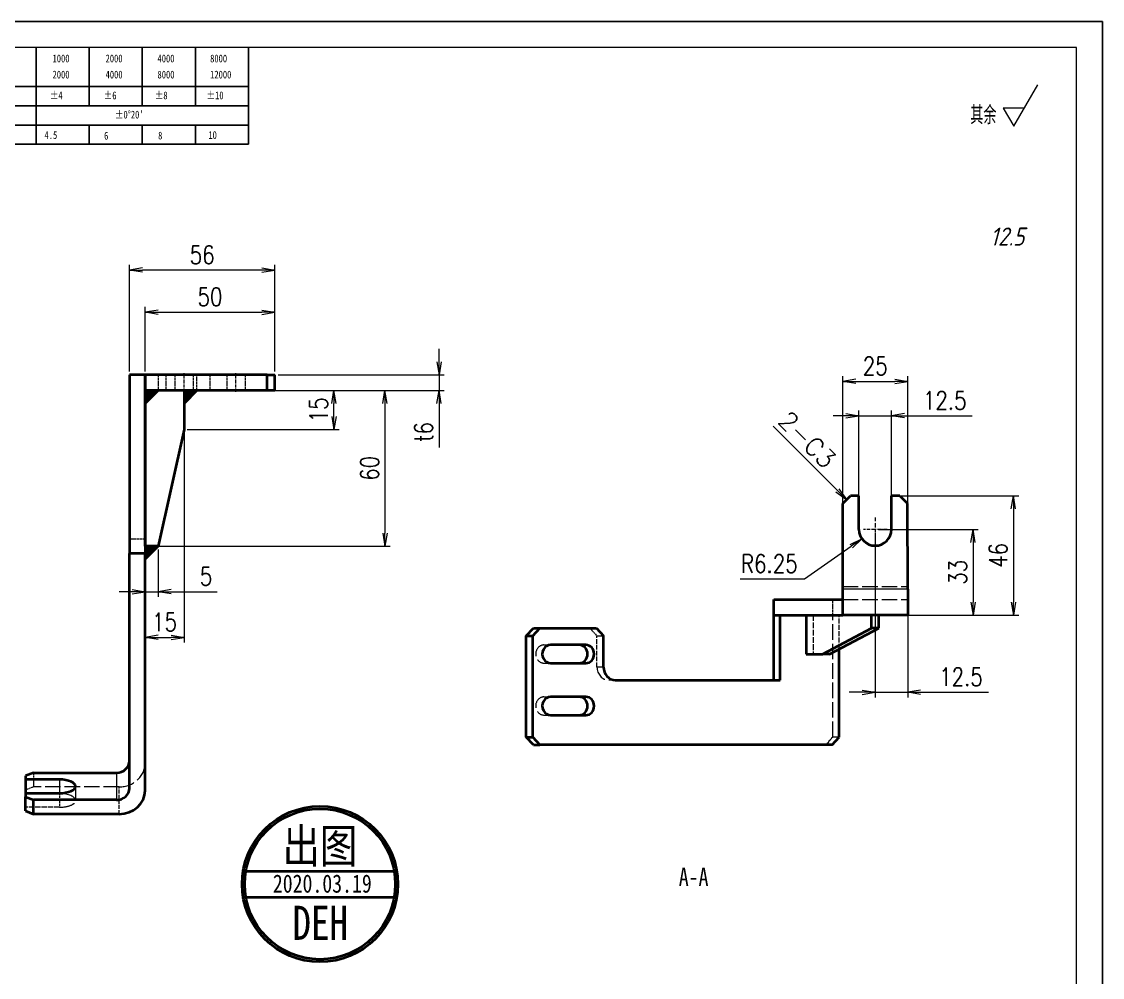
# Model space of a CAD drawing. Header units: millimetres. Extents: x -50143 to 104182, y -50696 to 54072.
# Drawn here: x -49719.6 to -49303.4, y 53703.4 to 54071.5 of the extents above; entities that cross this region are included whole.
import ezdxf
from ezdxf.enums import TextEntityAlignment as Align

# ---------------------------------------------------------------- set-up
doc = ezdxf.new("R2010")
doc.units = ezdxf.units.MM
doc.header["$LTSCALE"] = 0.5
for name, pattern in [('DASHDOT', [18.5, 12, -3, 0.5, -3]), ('DASHED', [15, 12, -3]), ('DOT2', [0.125, 0, -0.125])]:
    doc.linetypes.add(name, pattern=pattern)
for name, color, linetype, lineweight in [('DIM', 3, 'Continuous', 13), ('DRAWING', 7, 'Continuous', 35), ('印章专用-出图', 1, 'Continuous', 80), ('图框', 7, 'Continuous', 18), ('标注线', 3, 'Continuous', 18), ('粗实线', 7, 'Continuous', 35)]:
    doc.layers.add(name, color=color, linetype=linetype, lineweight=lineweight)
doc.layers.add('图\\M+19E79\\M+195B6\\M+18E9A', color=7, linetype='Continuous')
doc.layers.add('材质', color=7, linetype='Continuous')
doc.layers.add('打印', color=7, linetype='Continuous', lineweight=15, plot=False)
doc.layers.add('打印-禁用', color=7, linetype='Continuous', lineweight=15, plot=False)
doc.styles.add('DIM', font='romans.shx', dxfattribs={"width": 0.8, "bigfont": 'bigfont.shx'})
doc.styles.add('国标', font='simfang.ttf', dxfattribs={"width": 0.8})
doc.styles.add('机械长仿宋', font='gbenor.shx', dxfattribs={"height": 1, "bigfont": 'gbcbig.shx'})
doc.dimstyles.new('DEH 1-2$0', dxfattribs={"dimscale": 2, "dimtxt": 3.5, "dimasz": 2.5, "dimexe": 1, "dimexo": 0.625, "dimgap": 1.2, "dimtad": 1, "dimdsep": 46, "dimtxsty": 'DIM', "dimblk": 'OPEN', "dimcen": 0, "dimclrd": 8, "dimclre": 8, "dimclrt": 2, "dimazin": 2, "dimtfac": 0.5, "dimtmove": 0, "dimatfit": 3, "dimldrblk": 'OPEN', "dimfxl": 0, "dimtolj": 2, "dimlwd": 13, "dimlwe": 13, "dimarcsym": 0})
doc.dimstyles.new('DEH 1-2$4', dxfattribs={"dimscale": 2, "dimtxt": 3.5, "dimasz": 2.5, "dimexe": 1, "dimexo": 0.625, "dimgap": 1.2, "dimtad": 1, "dimtoh": 1, "dimdsep": 46, "dimtxsty": 'DIM', "dimblk": 'OPEN', "dimcen": 0, "dimclrd": 8, "dimclre": 8, "dimclrt": 2, "dimazin": 2, "dimtfac": 0.5, "dimtofl": 0, "dimtmove": 0, "dimatfit": 3, "dimldrblk": 'OPEN', "dimfxl": 0, "dimtolj": 2, "dimlwd": 18, "dimlwe": 18, "dimarcsym": 0})
doc.dimstyles.new('LAM1-1', dxfattribs={"dimtxt": 3.5, "dimasz": 2.5, "dimexe": 1, "dimexo": 0.625, "dimgap": 1.2, "dimtad": 3, "dimdsep": 46, "dimtxsty": 'DIM', "dimblk": 'OPEN', "dimcen": 0, "dimclrd": 3, "dimclre": 3, "dimclrt": 2, "dimazin": 2, "dimtfac": 0.5, "dimtmove": 0, "dimatfit": 3, "dimldrblk": 'OPEN', "dimfxl": 0, "dimlwd": 13, "dimlwe": 13, "dimarcsym": 0})

# ---------------------------------------------------------------- blocks, each defined once
blk = doc.blocks.new('GZDEH零件A3图框V01版')
at = {"layer": '图\\M+19E79\\M+195B6\\M+18E9A', "color": 9}
for p, q in [((3072.2, -1561.98), (3072.2, -1554.46)), ((3082.42, -1561.98), (3082.42, -1554.46)), ((3092.64, -1561.98), (3092.64, -1554.46)), ((3102.86, -1561.98), (3102.86, -1554.46)), ((3113.09, -1573.08), (3113.09, -1554.46)), ((2996.09, -1561.98), (3113.09, -1561.98)), ((3072.2, -1573.08), (3072.2, -1561.98)), ((3082.42, -1565.68), (3082.42, -1561.98)), ((3092.64, -1565.68), (3092.64, -1561.98)), ((3102.86, -1565.68), (3102.86, -1561.98)), ((2996.09, -1565.68), (3113.09, -1565.68)), ((2996.09, -1569.38), (3113.09, -1569.38)), ((3082.42, -1573.08), (3082.42, -1569.48)), ((3092.64, -1573.08), (3092.64, -1569.38)), ((3102.86, -1573.08), (3102.86, -1569.38)), ((2990.09, -1573.08), (3113.09, -1573.08))]:
    blk.add_line(p, q, dxfattribs=at)
at = {"layer": '图框', "linetype": 'Continuous'}
for p, q in [((3272.49, -1554.46), (2882.49, -1554.46)), ((3272.49, -1832.96), (3272.49, -1554.46))]:
    blk.add_line(p, q, dxfattribs=at)
at = {"layer": '打印-禁用', "linetype": 'Continuous'}
for p, q in [((3277.49, -1549.46), (2857.49, -1549.46)), ((3277.49, -1846.46), (3277.49, -1549.46))]:
    blk.add_line(p, q, dxfattribs=at)
at = {"layer": '图\\M+19E79\\M+195B6\\M+18E9A', "color": 9, "style": '国标', "width": 0.8}
for s, p in [('1000', (3075.36, -1557.31)), ('2000', (3085.57, -1557.31)), ('4000', (3095.57, -1557.31)), ('8000', (3105.7, -1557.31)), ('2000', (3075.36, -1560.41)), ('4000', (3085.57, -1560.41)), ('8000', (3095.57, -1560.41)), ('12000', (3105.7, -1560.41)), ('±4', (3074.85, -1564.42)), ('±6', (3085.22, -1564.42)), ('±8', (3095.06, -1564.42)), ('±10', (3105.02, -1564.42)), ("±0%%D20'", (3087.38, -1568.12)), ('4.5', (3073.82, -1572.05)), ('6', (3085.28, -1572.19)), ('8', (3095.68, -1572.15)), ('10', (3105.36, -1572.06))]:
    blk.add_text(s, height=1.5, dxfattribs=at).set_placement(p)
blk = doc.blocks.new('DEH A3')
at = {"layer": '图框'}
blk.add_blockref('GZDEH零件A3图框V01版', (-2857.49, 1846.46), dxfattribs=at)
blk = doc.blocks.new('FINISHER_TR')
at = {"layer": '标注线'}
for p, q in [((0, 0), (4.62, 8)), ((-2.02, 3.5), (0, 0)), ((2.02, 3.5), (-2.02, 3.5))]:
    blk.add_line(p, q, dxfattribs=at)
at = {"layer": '标注线', "color": 2, "style": '机械长仿宋', "oblique": 15}
blk.add_attdef('0.0', text='', height=3.5, dxfattribs=at).set_placement((2.03, -24.04), align=Align.BOTTOM_RIGHT)
blk = doc.blocks.new('其余12.5')
at = {"layer": '标注线'}
blk.add_blockref('FINISHER_TR', (0, 0), dxfattribs=at).add_auto_attribs({'0.0': '12.5'})
at = {"layer": '标注线', "color": 7, "linetype": 'DOT2', "style": '机械长仿宋'}
blk.add_text('其余', height=3.5, dxfattribs=at).set_placement((-8.38, 0.4))
blk = doc.blocks.new('_Open')
at = {"color": 0, "linetype": 'ByBlock', "lineweight": -2}
for p, q in [((-1, 0.167), (0, 0)), ((-1, -0.167), (0, 0)), ((0, 0), (-1, 0))]:
    blk.add_line(p, q, dxfattribs=at)
blk = doc.blocks.new('*D522')
at = {"layer": 'Defpoints', "color": 0, "transparency": 16777216}
for p in [(-49378.41, 53932.98), (-49403.41, 53872.33), (-49378.41, 53867.36)]:
    blk.add_point(p, dxfattribs=at)
at = {"layer": '标注线', "color": 8, "lineweight": 13, "transparency": 16777216}
for p, q in [((-49403.41, 53873.58), (-49403.41, 53934.98)), ((-49398.41, 53932.98), (-49383.41, 53932.98)), ((-49378.41, 53868.61), (-49378.41, 53934.98))]:
    blk.add_line(p, q, dxfattribs=at)
at = {"layer": '标注线', "color": 8, "lineweight": 13, "transparency": 16777216, "xscale": 5, "yscale": 5, "zscale": 5, "rotation": 180}
blk.add_blockref('_Open', (-49403.41, 53932.98), dxfattribs=at)
at = {"layer": '标注线', "color": 8, "lineweight": 13, "transparency": 16777216, "xscale": 5, "yscale": 5, "zscale": 5}
blk.add_blockref('_Open', (-49378.41, 53932.98), dxfattribs=at)
at = {"layer": '标注线', "color": 2, "transparency": 16777216, "insert": (-49390.91, 53938.88), "char_height": 7, "attachment_point": 5, "style": 'DIM'}
blk.add_mtext('\\A2;25', dxfattribs=at)
blk = doc.blocks.new('*D523')
at = {"layer": 'Defpoints', "color": 0, "transparency": 16777216}
for p in [(-49390.91, 53875.94), (-49384.07, 53842.94), (-49353.22, 53842.94)]:
    blk.add_point(p, dxfattribs=at)
at = {"layer": '标注线', "color": 8, "lineweight": 13, "transparency": 16777216}
for p, q in [((-49389.66, 53875.94), (-49351.22, 53875.94)), ((-49353.22, 53870.94), (-49353.22, 53847.94)), ((-49382.82, 53842.94), (-49351.22, 53842.94))]:
    blk.add_line(p, q, dxfattribs=at)
at = {"layer": '标注线', "color": 8, "lineweight": 13, "transparency": 16777216, "xscale": 5, "yscale": 5, "zscale": 5}
for p, rotation in [((-49353.22, 53875.94), 90), ((-49353.22, 53842.94), 270)]:
    blk.add_blockref('_Open', p, dxfattribs=dict(at, rotation=rotation))
at = {"layer": '标注线', "color": 2, "transparency": 16777216, "insert": (-49359.12, 53859.44), "char_height": 7, "attachment_point": 5, "rotation": 90, "style": 'DIM'}
blk.add_mtext('\\A2;33', dxfattribs=at)
blk = doc.blocks.new('*D524')
at = {"layer": 'Defpoints', "color": 0, "transparency": 16777216}
for p in [(-49390.91, 53875.94), (-49378.41, 53870.47), (-49378.41, 53813.25)]:
    blk.add_point(p, dxfattribs=at)
at = {"layer": '标注线', "color": 8, "lineweight": 13, "transparency": 16777216}
for p, q in [((-49390.91, 53874.69), (-49390.91, 53811.25)), ((-49378.41, 53869.22), (-49378.41, 53811.25)), ((-49395.91, 53813.25), (-49400.91, 53813.25)), ((-49390.91, 53813.25), (-49378.41, 53813.25)), ((-49373.41, 53813.25), (-49347.35, 53813.25))]:
    blk.add_line(p, q, dxfattribs=at)
at = {"layer": '标注线', "color": 8, "lineweight": 13, "transparency": 16777216, "xscale": 5, "yscale": 5, "zscale": 5}
blk.add_blockref('_Open', (-49390.91, 53813.25), dxfattribs=at)
at = {"layer": '标注线', "color": 8, "lineweight": 13, "transparency": 16777216, "xscale": 5, "yscale": 5, "zscale": 5, "rotation": 180}
blk.add_blockref('_Open', (-49378.41, 53813.25), dxfattribs=at)
at = {"layer": '标注线', "color": 2, "transparency": 16777216, "insert": (-49357.88, 53819.15), "char_height": 7, "attachment_point": 5, "style": 'DIM'}
blk.add_mtext('\\A2;12.5', dxfattribs=at)
blk = doc.blocks.new('*D525')
at = {"layer": 'Defpoints', "color": 0, "transparency": 16777216}
for p in [(-49384.66, 53919.72), (-49397.16, 53883.98), (-49384.66, 53883.98)]:
    blk.add_point(p, dxfattribs=at)
at = {"layer": '标注线', "color": 8, "lineweight": 13, "transparency": 16777216}
for p, q in [((-49402.16, 53919.72), (-49407.16, 53919.72)), ((-49397.16, 53885.23), (-49397.16, 53921.72)), ((-49397.16, 53919.72), (-49384.66, 53919.72)), ((-49384.66, 53885.23), (-49384.66, 53921.72)), ((-49379.66, 53919.72), (-49353.6, 53919.72))]:
    blk.add_line(p, q, dxfattribs=at)
at = {"layer": '标注线', "color": 8, "lineweight": 13, "transparency": 16777216, "xscale": 5, "yscale": 5, "zscale": 5}
blk.add_blockref('_Open', (-49397.16, 53919.72), dxfattribs=at)
at = {"layer": '标注线', "color": 8, "lineweight": 13, "transparency": 16777216, "xscale": 5, "yscale": 5, "zscale": 5, "rotation": 180}
blk.add_blockref('_Open', (-49384.66, 53919.72), dxfattribs=at)
at = {"layer": '标注线', "color": 2, "transparency": 16777216, "insert": (-49364.13, 53925.62), "char_height": 7, "attachment_point": 5, "style": 'DIM'}
blk.add_mtext('\\A2;12.5', dxfattribs=at)
blk = doc.blocks.new('*D526')
at = {"layer": 'Defpoints', "color": 0, "transparency": 16777216}
for p in [(-49382.4, 53888.94), (-49382.4, 53842.94), (-49337.66, 53842.94)]:
    blk.add_point(p, dxfattribs=at)
at = {"layer": '标注线', "color": 8, "lineweight": 13, "transparency": 16777216}
for p, q in [((-49381.15, 53888.94), (-49335.66, 53888.94)), ((-49337.66, 53883.94), (-49337.66, 53847.94)), ((-49381.15, 53842.94), (-49335.66, 53842.94))]:
    blk.add_line(p, q, dxfattribs=at)
at = {"layer": '标注线', "color": 8, "lineweight": 13, "transparency": 16777216, "xscale": 5, "yscale": 5, "zscale": 5}
for p, rotation in [((-49337.66, 53888.94), 90), ((-49337.66, 53842.94), 270)]:
    blk.add_blockref('_Open', p, dxfattribs=dict(at, rotation=rotation))
at = {"layer": '标注线', "color": 2, "transparency": 16777216, "insert": (-49343.56, 53865.94), "char_height": 7, "attachment_point": 5, "rotation": 90, "style": 'DIM'}
blk.add_mtext('\\A2;46', dxfattribs=at)
blk = doc.blocks.new('*D527')
at = {"layer": 'Defpoints', "color": 0, "transparency": 16777216}
for p in [(-49390.91, 53875.94), (-49396.03, 53872.35)]:
    blk.add_point(p, dxfattribs=at)
at = {"layer": '标注线', "color": 8, "lineweight": 18, "transparency": 16777216}
for p, q in [((-49418.09, 53856.87), (-49400.12, 53869.48)), ((-49442.89, 53856.87), (-49418.09, 53856.87))]:
    blk.add_line(p, q, dxfattribs=at)
at = {"layer": '标注线', "color": 8, "lineweight": 18, "transparency": 16777216, "xscale": 5, "yscale": 5, "zscale": 5, "rotation": 35.06749087388746}
blk.add_blockref('_Open', (-49396.03, 53872.35), dxfattribs=at)
at = {"layer": '标注线', "color": 2, "transparency": 16777216, "insert": (-49431.69, 53862.77), "char_height": 7, "attachment_point": 5, "style": 'DIM'}
blk.add_mtext('\\A2;R6.25', dxfattribs=at)
blk = doc.blocks.new('WELDING_5')
at = {"layer": '粗实线'}
blk.add_hatch(color=256, dxfattribs=at).paths.add_polyline_path([(0, 5), (0, 0), (5, 0)])
for q in [(0, 5), (5, 0)]:
    blk.add_line((0, 0), q, dxfattribs=at)
blk.add_lwpolyline([(0, 5), (5, 0)], dxfattribs=at)
blk = doc.blocks.new('*D528')
at = {"layer": 'Defpoints', "color": 0, "transparency": 16777216}
for p in [(-49678.07, 53975.81), (-49678.07, 53935.49), (-49622.07, 53935.49)]:
    blk.add_point(p, dxfattribs=at)
at = {"layer": '标注线', "color": 8, "lineweight": 13, "transparency": 16777216}
for p, q in [((-49678.07, 53936.74), (-49678.07, 53977.81)), ((-49627.07, 53975.81), (-49673.07, 53975.81)), ((-49622.07, 53936.74), (-49622.07, 53977.81))]:
    blk.add_line(p, q, dxfattribs=at)
at = {"layer": '标注线', "color": 8, "lineweight": 13, "transparency": 16777216, "xscale": 5, "yscale": 5, "zscale": 5, "rotation": 180}
blk.add_blockref('_Open', (-49678.07, 53975.81), dxfattribs=at)
at = {"layer": '标注线', "color": 8, "lineweight": 13, "transparency": 16777216, "xscale": 5, "yscale": 5, "zscale": 5}
blk.add_blockref('_Open', (-49622.07, 53975.81), dxfattribs=at)
at = {"layer": '标注线', "color": 2, "transparency": 16777216, "insert": (-49650.07, 53981.71), "char_height": 7, "attachment_point": 5, "style": 'DIM'}
blk.add_mtext('\\A2;56', dxfattribs=at)
blk = doc.blocks.new('*D529')
at = {"layer": 'Defpoints', "color": 0, "transparency": 16777216}
for p in [(-49622.07, 53935.49), (-49622.07, 53929.49), (-49558.87, 53929.49)]:
    blk.add_point(p, dxfattribs=at)
at = {"layer": '标注线', "color": 8, "lineweight": 13, "transparency": 16777216}
for p, q in [((-49558.87, 53940.49), (-49558.87, 53945.49)), ((-49620.82, 53935.49), (-49556.87, 53935.49)), ((-49558.87, 53935.49), (-49558.87, 53929.49)), ((-49620.82, 53929.49), (-49556.87, 53929.49)), ((-49558.87, 53924.49), (-49558.87, 53907.49))]:
    blk.add_line(p, q, dxfattribs=at)
at = {"layer": '标注线', "color": 8, "lineweight": 13, "transparency": 16777216, "xscale": 5, "yscale": 5, "zscale": 5}
for p, rotation in [((-49558.87, 53935.49), 270), ((-49558.87, 53929.49), 90)]:
    blk.add_blockref('_Open', p, dxfattribs=dict(at, rotation=rotation))
at = {"layer": '标注线', "color": 2, "transparency": 16777216, "insert": (-49564.77, 53913.49), "char_height": 7, "attachment_point": 5, "rotation": 90, "style": 'DIM'}
blk.add_mtext('\\A2;{\\Fromans,bigfont|c134;t}6', dxfattribs=at)
blk = doc.blocks.new('*D544')
at = {"layer": 'Defpoints', "color": 0, "transparency": 16777216}
for p in [(-49660.57, 53929.49), (-49668.98, 53869.49), (-49579.69, 53869.49)]:
    blk.add_point(p, dxfattribs=at)
at = {"layer": '标注线', "color": 8, "lineweight": 13, "transparency": 16777216}
for p, q in [((-49659.32, 53929.49), (-49577.69, 53929.49)), ((-49579.69, 53924.49), (-49579.69, 53874.49)), ((-49667.73, 53869.49), (-49577.69, 53869.49))]:
    blk.add_line(p, q, dxfattribs=at)
at = {"layer": '标注线', "color": 8, "lineweight": 13, "transparency": 16777216, "xscale": 5, "yscale": 5, "zscale": 5}
for p, rotation in [((-49579.69, 53929.49), 90), ((-49579.69, 53869.49), 270)]:
    blk.add_blockref('_Open', p, dxfattribs=dict(at, rotation=rotation))
at = {"layer": '标注线', "color": 2, "transparency": 16777216, "insert": (-49585.59, 53899.49), "char_height": 7, "attachment_point": 5, "rotation": 90, "style": 'DIM'}
blk.add_mtext('\\A2;60', dxfattribs=at)
blk = doc.blocks.new('*D545')
at = {"layer": 'Defpoints', "color": 0, "transparency": 16777216}
for p in [(-49660.57, 53929.49), (-49599.35, 53929.49), (-49657.07, 53914.49)]:
    blk.add_point(p, dxfattribs=at)
at = {"layer": '标注线', "color": 8, "lineweight": 13, "transparency": 16777216}
for p, q in [((-49659.32, 53929.49), (-49597.35, 53929.49)), ((-49599.35, 53919.49), (-49599.35, 53924.49)), ((-49655.82, 53914.49), (-49597.35, 53914.49))]:
    blk.add_line(p, q, dxfattribs=at)
at = {"layer": '标注线', "color": 8, "lineweight": 13, "transparency": 16777216, "xscale": 5, "yscale": 5, "zscale": 5}
for p, rotation in [((-49599.35, 53929.49), 90), ((-49599.35, 53914.49), 270)]:
    blk.add_blockref('_Open', p, dxfattribs=dict(at, rotation=rotation))
at = {"layer": '标注线', "color": 2, "transparency": 16777216, "insert": (-49605.25, 53921.99), "char_height": 7, "attachment_point": 5, "rotation": 90, "style": 'DIM'}
blk.add_mtext('\\A2;15', dxfattribs=at)
blk = doc.blocks.new('*D546')
at = {"layer": 'Defpoints', "color": 0, "transparency": 16777216}
for p in [(-49657.07, 53916), (-49672.07, 53911.2), (-49657.07, 53834.37)]:
    blk.add_point(p, dxfattribs=at)
at = {"layer": '标注线', "color": 8, "lineweight": 13, "transparency": 16777216}
for p, q in [((-49657.07, 53914.75), (-49657.07, 53832.37)), ((-49672.07, 53909.95), (-49672.07, 53832.37)), ((-49667.07, 53834.37), (-49662.07, 53834.37))]:
    blk.add_line(p, q, dxfattribs=at)
at = {"layer": '标注线', "color": 8, "lineweight": 13, "transparency": 16777216, "xscale": 5, "yscale": 5, "zscale": 5, "rotation": 180}
blk.add_blockref('_Open', (-49672.07, 53834.37), dxfattribs=at)
at = {"layer": '标注线', "color": 8, "lineweight": 13, "transparency": 16777216, "xscale": 5, "yscale": 5, "zscale": 5}
blk.add_blockref('_Open', (-49657.07, 53834.37), dxfattribs=at)
at = {"layer": '标注线', "color": 2, "transparency": 16777216, "insert": (-49664.57, 53840.27), "char_height": 7, "attachment_point": 5, "style": 'DIM'}
blk.add_mtext('\\A2;15', dxfattribs=at)
blk = doc.blocks.new('*D547')
at = {"layer": 'Defpoints', "color": 0, "transparency": 16777216}
for p in [(-49672.07, 53869.49), (-49667.07, 53869.49), (-49667.07, 53851.95)]:
    blk.add_point(p, dxfattribs=at)
at = {"layer": '标注线', "color": 8, "lineweight": 13, "transparency": 16777216}
for p, q in [((-49672.07, 53868.24), (-49672.07, 53849.95)), ((-49667.07, 53868.24), (-49667.07, 53849.95)), ((-49677.07, 53851.95), (-49682.07, 53851.95)), ((-49672.07, 53851.95), (-49667.07, 53851.95)), ((-49662.07, 53851.95), (-49644.32, 53851.95))]:
    blk.add_line(p, q, dxfattribs=at)
at = {"layer": '标注线', "color": 8, "lineweight": 13, "transparency": 16777216, "xscale": 5, "yscale": 5, "zscale": 5}
blk.add_blockref('_Open', (-49672.07, 53851.95), dxfattribs=at)
at = {"layer": '标注线', "color": 8, "lineweight": 13, "transparency": 16777216, "xscale": 5, "yscale": 5, "zscale": 5, "rotation": 180}
blk.add_blockref('_Open', (-49667.07, 53851.95), dxfattribs=at)
at = {"layer": '标注线', "color": 2, "transparency": 16777216, "insert": (-49648.59, 53857.85), "char_height": 7, "attachment_point": 5, "style": 'DIM'}
blk.add_mtext('\\A2;5', dxfattribs=at)
blk = doc.blocks.new('*D548')
at = {"layer": 'Defpoints', "color": 0, "transparency": 16777216}
for p in [(-49622.07, 53959.63), (-49672.07, 53935.49), (-49622.07, 53935.49)]:
    blk.add_point(p, dxfattribs=at)
at = {"layer": '标注线', "color": 8, "lineweight": 13, "transparency": 16777216}
for p, q in [((-49672.07, 53936.74), (-49672.07, 53961.63)), ((-49622.07, 53936.74), (-49622.07, 53961.63)), ((-49667.07, 53959.63), (-49627.07, 53959.63))]:
    blk.add_line(p, q, dxfattribs=at)
at = {"layer": '标注线', "color": 8, "lineweight": 13, "transparency": 16777216, "xscale": 5, "yscale": 5, "zscale": 5, "rotation": 180}
blk.add_blockref('_Open', (-49672.07, 53959.63), dxfattribs=at)
at = {"layer": '标注线', "color": 8, "lineweight": 13, "transparency": 16777216, "xscale": 5, "yscale": 5, "zscale": 5}
blk.add_blockref('_Open', (-49622.07, 53959.63), dxfattribs=at)
at = {"layer": '标注线', "color": 2, "transparency": 16777216, "insert": (-49647.07, 53965.53), "char_height": 7, "attachment_point": 5, "style": 'DIM'}
blk.add_mtext('\\A2;50', dxfattribs=at)
blk = doc.blocks.new('出图章')
at = {"layer": '印章专用-出图'}
h = blk.add_hatch(color=256, dxfattribs=at)
h.paths.add_polyline_path([(15, 0, 1), (-15, 0, 1)])
h.paths.add_polyline_path([(14.5, 0, 1), (-14.5, 0, 1)], flags=16)
h.paths.add_polyline_path([(-7.31, -12.35), (7.41, -12.35), (7.41, -2.73), (-7.31, -2.73)], flags=8)
at = {"layer": '印章专用-出图', "lineweight": 35}
for p, q in [((-14.28, 2.5), (14.28, 2.5)), ((-14.28, -2.5), (14.28, -2.5))]:
    blk.add_line(p, q, dxfattribs=at)
for radius in [15, 14.5]:
    blk.add_circle((0, 0), radius, dxfattribs=at)
at = {"layer": '印章专用-出图', "color": 4, "style": '国标', "width": 0.8}
blk.add_text('DEH', height=6.562, dxfattribs=at).set_placement((0.05, -10.74), align=Align.CENTER)
at = {"layer": '印章专用-出图', "color": 3, "style": '国标', "width": 0.8}
blk.add_attdef('出图', text='', height=6.6, dxfattribs=at).set_placement((0, 7.35), align=Align.MIDDLE_CENTER)
at = {"layer": '印章专用-出图', "color": 2, "style": '国标', "width": 0.8}
blk.add_attdef('XXXX.XX.XX', text='', height=3.5, dxfattribs=at).set_placement((0.45, 0.1), align=Align.MIDDLE_CENTER)
blk = doc.blocks.new('YZ-CT')
at = {"layer": '印章专用-出图'}
blk.add_blockref('出图章', (0.63, 0), dxfattribs=at).add_auto_attribs({'出图': '出图', 'XXXX.XX.XX': '2020.03.19'})
blk = doc.blocks.new('CHAMFER_DIM_L')
at = {"layer": 'DIM', "color": 2, "style": 'DIM'}
blk.add_attdef('000', text='', height=3.5, rotation=270, dxfattribs=at).set_placement((0, 7), align=Align.BOTTOM_RIGHT)
at = {"layer": 'DIM'}
blk.add_leader([(0, 0), (0, 20)], dimstyle='LAM1-1', dxfattribs=at)

msp = doc.modelspace()

# ---------------------------------------------------------------- linework, layer by layer
at = {"color": 7, "lineweight": 35}
for p, q in [((-49678.072, 53935.489), (-49678.072, 53866.712)), ((-49672.072, 53935.489), (-49672.072, 53866.712)), ((-49625.072, 53935.489), (-49672.072, 53935.489)), ((-49672.072, 53869.489), (-49672.072, 53929.489)), ((-49625.072, 53929.489), (-49672.072, 53929.489)), ((-49657.072, 53914.489), (-49667.072, 53869.489)), ((-49403.412, 53852.941), (-49403.413, 53885.941)), ((-49378.412, 53852.942), (-49378.413, 53885.942)), ((-49678.072, 53776.282), (-49678.072, 53866.712)), ((-49672.072, 53775.374), (-49672.072, 53866.712)), ((-49429.97, 53848.94), (-49403.411, 53848.941)), ((-49429.97, 53842.94), (-49403.411, 53842.941)), ((-49429.969, 53817.941), (-49429.97, 53842.941)), ((-49427.452, 53817.941), (-49427.452, 53842.941)), ((-49378.411, 53842.942), (-49403.411, 53842.941)), ((-49520.032, 53837.937), (-49498.248, 53837.938)), ((-49411.171, 53827.941), (-49392.284, 53837.942)), ((-49408.449, 53827.941), (-49389.56, 53837.942)), ((-49525.272, 53795.937), (-49525.273, 53834.937)), ((-49522.753, 53795.938), (-49522.754, 53834.937)), ((-49404.759, 53795.941), (-49404.76, 53829.894)), ((-49490.987, 53817.938), (-49427.452, 53817.941)), ((-49407.482, 53792.941), (-49520.03, 53792.938)), ((-49715.072, 53782.237), (-49683.072, 53782.237)), ((-49683.072, 53771.744), (-49715.072, 53771.744)), ((-49682.072, 53766.298), (-49715.072, 53766.298))]:
    msp.add_line(p, q, dxfattribs=at)
at = {"color": 7, "lineweight": 35, "ltscale": 0.15}
for p, q in [((-49672.072, 53935.489), (-49678.072, 53935.489)), ((-49672.072, 53929.489), (-49672.072, 53935.489)), ((-49625.072, 53929.489), (-49625.072, 53935.489)), ((-49622.072, 53929.489), (-49622.072, 53935.489)), ((-49672.072, 53866.712), (-49678.072, 53866.712))]:
    msp.add_line(p, q, dxfattribs=at)
at = {"color": 1, "linetype": 'DASHED', "lineweight": 13, "ltscale": 0.15}
for p, q in [((-49667.072, 53935.489), (-49667.072, 53929.489)), ((-49664.072, 53935.489), (-49664.072, 53929.489)), ((-49664.072, 53935.489), (-49664.072, 53929.489)), ((-49660.572, 53935.489), (-49660.572, 53929.489)), ((-49653.572, 53935.489), (-49653.572, 53929.489)), ((-49652.072, 53929.489), (-49652.072, 53935.489)), ((-49647.072, 53935.489), (-49647.072, 53929.489)), ((-49640.572, 53935.489), (-49640.572, 53929.489)), ((-49633.572, 53935.489), (-49633.572, 53929.489)), ((-49625.072, 53935.489), (-49625.072, 53929.489)), ((-49672.072, 53872.213), (-49678.072, 53872.213))]:
    msp.add_line(p, q, dxfattribs=at)
at = {"color": 2, "linetype": 'DASHDOT', "lineweight": 13, "ltscale": 0.180002}
for p, q in [((-49657.072, 53928.889), (-49657.072, 53936.089)), ((-49637.072, 53928.889), (-49637.072, 53936.089))]:
    msp.add_line(p, q, dxfattribs=at)
at = {"color": 7, "lineweight": 35, "ltscale": 0.075}
for p, q in [((-49625.072, 53935.489), (-49622.072, 53935.489)), ((-49622.072, 53929.489), (-49625.072, 53929.489))]:
    msp.add_line(p, q, dxfattribs=at)
at = {"color": 1, "linetype": 'DASHED', "lineweight": 13, "ltscale": 0.375}
msp.add_line((-49672.072, 53929.489), (-49657.072, 53929.489), dxfattribs=at)
at = {"color": 7, "lineweight": 35, "ltscale": 0.375}
msp.add_line((-49657.072, 53929.489), (-49657.072, 53914.489), dxfattribs=at)
at = {"color": 7, "lineweight": 35, "ltscale": 0.10607}
msp.add_line((-49403.413, 53885.941), (-49400.413, 53888.941), dxfattribs=at)
at = {"color": 7, "lineweight": 35, "ltscale": 0.08125}
for p, q in [((-49397.163, 53888.941), (-49400.413, 53888.941)), ((-49381.413, 53888.942), (-49384.663, 53888.942))]:
    msp.add_line(p, q, dxfattribs=at)
at = {"color": 7, "lineweight": 35, "ltscale": 0.324998}
msp.add_line((-49397.162, 53875.941), (-49397.163, 53888.941), dxfattribs=at)
at = {"color": 7, "lineweight": 35, "ltscale": 0.325005}
msp.add_line((-49384.662, 53875.942), (-49384.663, 53888.942), dxfattribs=at)
at = {"color": 7, "lineweight": 35, "ltscale": 0.106064}
msp.add_line((-49381.413, 53888.942), (-49378.413, 53885.942), dxfattribs=at)
at = {"color": 2, "linetype": 'DASHDOT', "lineweight": 13, "ltscale": 0.227496}
msp.add_line((-49390.912, 53880.492), (-49390.912, 53871.392), dxfattribs=at)
at = {"color": 2, "linetype": 'DASHDOT', "lineweight": 13, "ltscale": 0.22749}
msp.add_line((-49386.362, 53875.942), (-49395.461, 53875.942), dxfattribs=at)
at = {"color": 7, "lineweight": 35, "ltscale": 0.125}
msp.add_line((-49667.072, 53869.489), (-49672.072, 53869.489), dxfattribs=at)
at = {"color": 1, "linetype": 'DASHED', "lineweight": 13}
for p, q in [((-49403.412, 53853.941), (-49378.412, 53853.942)), ((-49403.411, 53848.941), (-49378.411, 53848.942)), ((-49404.761, 53842.941), (-49427.452, 53842.941)), ((-49392.284, 53842.942), (-49417.468, 53842.941)), ((-49407.278, 53795.941), (-49407.28, 53842.941)), ((-49682.072, 53776.792), (-49715.072, 53776.792))]:
    msp.add_line(p, q, dxfattribs=at)
at = {"color": 7, "lineweight": 35, "ltscale": 0.149998}
msp.add_line((-49429.97, 53842.94), (-49429.97, 53848.94), dxfattribs=at)
at = {"color": 1, "linetype": 'DASHED', "lineweight": 13, "ltscale": 0.150003}
msp.add_line((-49407.279, 53842.941), (-49407.28, 53848.941), dxfattribs=at)
at = {"color": 7, "lineweight": 13}
msp.add_line((-49378.412, 53852.942), (-49403.412, 53852.941), dxfattribs=at)
at = {"color": 7, "lineweight": 35, "ltscale": 0.249998}
for p, q in [((-49403.411, 53842.941), (-49403.412, 53852.941)), ((-49378.412, 53852.942), (-49378.411, 53842.942))]:
    msp.add_line(p, q, dxfattribs=at)
at = {"color": 7, "lineweight": 35, "ltscale": 0.062964}
for p, q in [((-49429.97, 53842.941), (-49427.452, 53842.941)), ((-49522.55, 53837.937), (-49520.032, 53837.937)), ((-49525.273, 53834.937), (-49522.754, 53834.937)), ((-49525.272, 53795.937), (-49522.753, 53795.938)), ((-49522.548, 53792.937), (-49520.03, 53792.938))]:
    msp.add_line(p, q, dxfattribs=at)
at = {"color": 7, "lineweight": 35, "ltscale": 0.375002}
msp.add_line((-49417.468, 53842.941), (-49417.467, 53827.941), dxfattribs=at)
at = {"color": 1, "linetype": 'DASHED', "lineweight": 13, "ltscale": 0.375002}
msp.add_line((-49414.745, 53842.941), (-49414.745, 53827.941), dxfattribs=at)
at = {"color": 1, "linetype": 'DASHED', "lineweight": 13, "ltscale": 0.326189}
msp.add_line((-49404.76, 53829.894), (-49404.761, 53842.941), dxfattribs=at)
at = {"color": 1, "linetype": 'DASHED', "lineweight": 13, "ltscale": 0.068066}
msp.add_line((-49389.561, 53842.942), (-49392.284, 53842.942), dxfattribs=at)
at = {"color": 7, "lineweight": 35, "ltscale": 0.124997}
msp.add_line((-49392.284, 53837.942), (-49392.284, 53842.942), dxfattribs=at)
at = {"color": 7, "lineweight": 35, "ltscale": 0.125002}
msp.add_line((-49389.56, 53837.942), (-49389.561, 53842.942), dxfattribs=at)
at = {"color": 7, "lineweight": 35, "ltscale": 0.101285}
msp.add_line((-49525.273, 53834.937), (-49522.55, 53837.937), dxfattribs=at)
at = {"color": 7, "lineweight": 35, "ltscale": 0.101284}
msp.add_line((-49522.754, 53834.937), (-49520.032, 53837.937), dxfattribs=at)
at = {"color": 1, "linetype": 'DASHED', "lineweight": 13, "ltscale": 0.101298}
msp.add_line((-49500.767, 53837.938), (-49498.043, 53834.938), dxfattribs=at)
at = {"color": 7, "lineweight": 35, "ltscale": 0.101298}
for p, q in [((-49498.248, 53837.938), (-49495.525, 53834.938)), ((-49522.753, 53795.938), (-49520.03, 53792.938))]:
    msp.add_line(p, q, dxfattribs=at)
at = {"color": 7, "lineweight": 35, "ltscale": 0.068091}
msp.add_line((-49389.56, 53837.942), (-49392.284, 53837.942), dxfattribs=at)
at = {"color": 1, "linetype": 'DASHED', "lineweight": 13, "ltscale": 0.299997}
msp.add_line((-49498.043, 53822.938), (-49498.043, 53834.938), dxfattribs=at)
at = {"color": 1, "linetype": 'DASHED', "lineweight": 13, "ltscale": 0.062964}
for p, q in [((-49498.043, 53834.938), (-49495.525, 53834.938)), ((-49518.465, 53831.438), (-49515.947, 53831.438)), ((-49518.465, 53824.438), (-49515.947, 53824.438)), ((-49495.525, 53822.938), (-49498.043, 53822.938)), ((-49518.464, 53804.437), (-49515.946, 53804.438)), ((-49404.759, 53795.941), (-49407.278, 53795.941))]:
    msp.add_line(p, q, dxfattribs=at)
at = {"color": 7, "lineweight": 35, "ltscale": 0.299997}
msp.add_line((-49495.525, 53822.938), (-49495.525, 53834.938), dxfattribs=at)
at = {"color": 7, "lineweight": 35, "ltscale": 0.340356}
for p, q in [((-49502.332, 53831.438), (-49515.947, 53831.438)), ((-49515.947, 53824.438), (-49502.332, 53824.438)), ((-49515.946, 53804.438), (-49502.331, 53804.438))]:
    msp.add_line(p, q, dxfattribs=at)
at = {"color": 7, "lineweight": 35, "ltscale": 0.157397}
msp.add_line((-49417.467, 53827.941), (-49411.171, 53827.941), dxfattribs=at)
at = {"color": 7, "lineweight": 35, "ltscale": 0.068066}
msp.add_line((-49408.449, 53827.941), (-49411.171, 53827.941), dxfattribs=at)
at = {"color": 1, "linetype": 'DASHED', "lineweight": 13, "ltscale": 0.062939}
for p, q in [((-49490.987, 53817.938), (-49493.504, 53817.938)), ((-49518.464, 53811.437), (-49515.947, 53811.438))]:
    msp.add_line(p, q, dxfattribs=at)
at = {"color": 7, "lineweight": 35, "ltscale": 0.340381}
msp.add_line((-49502.331, 53811.438), (-49515.947, 53811.438), dxfattribs=at)
at = {"color": 7, "lineweight": 35, "ltscale": 0.101295}
msp.add_line((-49522.548, 53792.937), (-49525.272, 53795.937), dxfattribs=at)
at = {"color": 1, "linetype": 'DASHED', "lineweight": 13, "ltscale": 0.101281}
msp.add_line((-49407.278, 53795.941), (-49410, 53792.941), dxfattribs=at)
at = {"color": 7, "lineweight": 35, "ltscale": 0.101281}
msp.add_line((-49407.482, 53792.941), (-49404.759, 53795.941), dxfattribs=at)
at = {"color": 7, "lineweight": 35, "ltscale": 0.081338}
msp.add_line((-49715.072, 53782.237), (-49718.072, 53780.978), dxfattribs=at)
at = {"color": 7, "lineweight": 35, "ltscale": 0.034105}
msp.add_line((-49718.072, 53780.978), (-49718.072, 53779.614), dxfattribs=at)
at = {"color": 7, "lineweight": 35, "ltscale": 0.325}
for p, q in [((-49705.072, 53779.614), (-49718.072, 53779.614)), ((-49718.072, 53774.367), (-49705.072, 53774.367))]:
    msp.add_line(p, q, dxfattribs=at)
at = {"color": 7, "lineweight": 35, "ltscale": 0.131169}
msp.add_line((-49718.072, 53779.614), (-49718.072, 53774.367), dxfattribs=at)
at = {"color": 1, "linetype": 'DASHED', "lineweight": 13, "ltscale": 0.136145}
for p, q in [((-49715.072, 53782.237), (-49715.072, 53776.792)), ((-49705.072, 53774.367), (-49705.072, 53768.921))]:
    msp.add_line(p, q, dxfattribs=at)
at = {"color": 7, "lineweight": 13, "ltscale": 0.131169}
msp.add_line((-49705.072, 53779.614), (-49705.072, 53774.367), dxfattribs=at)
at = {"color": 7, "lineweight": 13, "ltscale": 0.262337}
msp.add_line((-49683.072, 53782.237), (-49683.072, 53771.744), dxfattribs=at)
at = {"color": 1, "linetype": 'DASHED', "lineweight": 13, "ltscale": 0.081339}
msp.add_line((-49715.072, 53776.792), (-49718.072, 53775.532), dxfattribs=at)
at = {"color": 7, "lineweight": 35, "ltscale": 0.034103}
msp.add_line((-49718.072, 53774.367), (-49718.072, 53773.003), dxfattribs=at)
at = {"color": 1, "linetype": 'DASHED', "lineweight": 13, "ltscale": 0.325}
for p, q in [((-49705.072, 53774.168), (-49718.072, 53774.168)), ((-49705.072, 53768.921), (-49718.072, 53768.921))]:
    msp.add_line(p, q, dxfattribs=at)
at = {"color": 1, "linetype": 'DASHED', "lineweight": 13, "ltscale": 0.004977}
msp.add_line((-49705.072, 53774.367), (-49705.072, 53774.168), dxfattribs=at)
at = {"color": 1, "linetype": 'DASHED', "lineweight": 13, "ltscale": 0.136148}
msp.add_line((-49698.822, 53776.991), (-49698.822, 53771.545), dxfattribs=at)
at = {"color": 1, "linetype": 'DASHED', "lineweight": 13, "ltscale": 0.262338}
msp.add_line((-49682.072, 53766.298), (-49682.072, 53776.792), dxfattribs=at)
at = {"color": 7, "lineweight": 35, "ltscale": 0.081339}
for p, q in [((-49718.072, 53773.003), (-49715.072, 53771.744)), ((-49718.072, 53767.557), (-49715.072, 53766.298))]:
    msp.add_line(p, q, dxfattribs=at)
at = {"color": 7, "lineweight": 35, "ltscale": 0.136147}
for p, q in [((-49718.072, 53767.557), (-49718.072, 53773.003)), ((-49715.072, 53766.298), (-49715.072, 53771.744))]:
    msp.add_line(p, q, dxfattribs=at)
at = {"color": 7, "lineweight": 35}
msp.add_arc((-49390.912, 53875.942), 6.25, 180.00187, 0.00186, dxfattribs=at)
at = {"color": 1, "linetype": 'DASHED', "lineweight": 13}
for centre, major_axis, ratio, start_param, end_param in [((-49518.465, 53827.938), (0, 3.5), 0.9076446, 0, 3.1415927), ((-49493.505, 53822.938), (0, -5), 0.9076446, 4.712389, 6.2831853), ((-49518.464, 53807.937), (0, 3.5), 0.9076446, 0, 3.1415927), ((-49683.072, 53786.776), (-5, 0), 0.9076447, 3.1385566, 3.1415926), ((-49682.072, 53785.868), (-10, 0), 0.9076447, 1.5707963, 3.1415926), ((-49705.072, 53771.545), (-6.25, 0), 0.4197394, 3.1415929, 4.712389), ((-49705.072, 53771.545), (-6.25, 0), 0.4197394, 1.5707963, 3.1415929)]:
    msp.add_ellipse(centre, major_axis=major_axis, ratio=ratio, start_param=start_param, end_param=end_param, dxfattribs=at)
at = {"color": 7, "lineweight": 35}
for centre, major_axis, ratio, start_param, end_param in [((-49515.947, 53827.938), (0, 3.5), 0.9076446, 0, 3.1415927), ((-49504.851, 53827.938), (0, 3.5), 0.9076446, 3.1415927, 6.2831853), ((-49502.332, 53827.938), (0, 3.5), 0.9076446, 3.1415927, 6.2831853), ((-49490.987, 53822.938), (0, 5), 0.9076446, 1.5707963, 3.1415927), ((-49515.947, 53807.938), (0, 3.5), 0.9076446, 0, 3.1415927), ((-49504.85, 53807.938), (0, 3.5), 0.9076446, 3.1415927, 6.2831853), ((-49502.331, 53807.938), (0, 3.5), 0.9076446, 3.1415927, 6.2831853), ((-49683.072, 53786.776), (-5, 0), 0.9076447, 1.5707963, 3.1385566), ((-49705.072, 53776.991), (-6.25, 0), 0.4197394, 3.1415929, 4.712389), ((-49705.072, 53776.991), (-6.25, 0), 0.4197394, 1.5707963, 3.1415929), ((-49683.072, 53776.282), (5, 0), 0.9076447, 4.712389, 6.2831853), ((-49682.072, 53775.374), (10, 0), 0.9076447, 4.712389, 6.2831853)]:
    msp.add_ellipse(centre, major_axis=major_axis, ratio=ratio, start_param=start_param, end_param=end_param, dxfattribs=at)
at = {"layer": '打印'}
msp.add_lwpolyline([(-50143.432, 54071.549), (-49303.432, 54071.549), (-49303.432, 53477.549), (-50143.432, 53477.549)], close=True, dxfattribs=at)

# ---------------------------------------------------------------- block references
at = {"layer": 'DIM', "xscale": 1.999999999999236, "yscale": 1.999999999999236, "zscale": 1.999999999999236, "rotation": 45.00233127632746}
msp.add_blockref('CHAMFER_DIM_L', (-49401.913, 53887.441), dxfattribs=at).add_auto_attribs({'000': '2-C3'})
at = {"layer": 'DRAWING', "rotation": 270}
for p in [(-49672.072, 53929.489), (-49657.072, 53929.489), (-49672.072, 53869.489)]:
    msp.add_blockref('WELDING_5', p, dxfattribs=at)
at = {"layer": '印章专用-出图', "xscale": 2, "yscale": 2, "zscale": 2}
msp.add_blockref('YZ-CT', (-49605.974, 53739.338), dxfattribs=at)
at = {"layer": '图框', "xscale": 2, "yscale": 2, "zscale": 2}
msp.add_blockref('DEH A3', (-50143.432, 53477.549), dxfattribs=at)
at = {"layer": '标注线', "xscale": 2, "yscale": 2, "zscale": 2}
msp.add_blockref('其余12.5', (-49337.545, 54031.234), dxfattribs=at)

# ---------------------------------------------------------------- texts
at = {"layer": '材质', "color": 3, "style": '国标', "width": 0.8}
msp.add_text('A-A', height=7, dxfattribs=at).set_placement((-49460.836, 53738.645), align=Align.CENTER)

# ---------------------------------------------------------------- dimensions: what is measured, and where the dimension line sits
at = {"layer": '标注线'}
for base, p1, p2, picture, middle in [((-49678.072, 53975.813), (-49622.072, 53935.489), (-49678.072, 53935.489), '*D528', (-49650.072, 53981.713)), ((-49622.072, 53959.634), (-49672.072, 53935.489), (-49622.072, 53935.489), '*D548', (-49647.072, 53965.534)), ((-49378.412, 53932.977), (-49403.412, 53872.326), (-49378.412, 53867.364), '*D522', (-49390.912, 53938.877)), ((-49384.662, 53919.717), (-49397.162, 53883.977), (-49384.662, 53883.978), '*D525', (-49364.129, 53925.617)), ((-49657.072, 53834.37), (-49672.072, 53911.202), (-49657.072, 53916.004), '*D546', (-49664.572, 53840.27)), ((-49378.412, 53813.247), (-49390.912, 53875.942), (-49378.412, 53870.472), '*D524', (-49357.879, 53819.147))]:
    dim = msp.add_linear_dim(base=base, p1=p1, p2=p2, dimstyle='DEH 1-2$0', dxfattribs=at)
    dim.commit()
    dim.dimension.update_dxf_attribs({"geometry": picture, "text_midpoint": middle})
dim = msp.add_linear_dim(base=(-49558.87, 53929.489), p1=(-49622.072, 53935.489), p2=(-49622.072, 53929.489), angle=90, text='{\\Fromans,bigfont|c134;t}<>', dimstyle='DEH 1-2$0', dxfattribs=at)
dim.commit()
dim.dimension.update_dxf_attribs({"geometry": '*D529', "text_midpoint": (-49564.77, 53913.489)})
for base, p1, p2, picture, middle in [((-49579.686, 53869.489), (-49660.572, 53929.489), (-49668.98, 53869.489), '*D544', (-49585.586, 53899.489)), ((-49599.348, 53929.489), (-49657.072, 53914.489), (-49660.572, 53929.489), '*D545', (-49605.248, 53921.989))]:
    dim = msp.add_linear_dim(base=base, p1=p1, p2=p2, angle=90, dimstyle='DEH 1-2$0', dxfattribs=at)
    dim.commit()
    dim.dimension.update_dxf_attribs({"geometry": picture, "text_midpoint": middle})
for base, p1, p2, picture, middle in [((-49337.658, 53842.942), (-49382.401, 53888.942), (-49382.401, 53842.942), '*D526', (-49337.658, 53865.942)), ((-49353.216, 53842.942), (-49390.912, 53875.942), (-49384.07, 53842.942), '*D523', (-49353.216, 53859.442))]:
    dim = msp.add_linear_dim(base=base, p1=p1, p2=p2, angle=90, dimstyle='DEH 1-2$0', dxfattribs=at)
    dim.commit()
    dim.dimension.update_dxf_attribs({"geometry": picture, "text_midpoint": middle, "dimtype": 160})
dim = msp.add_radius_dim(center=(-49390.912, 53875.942), mpoint=(-49396.027, 53872.351), dimstyle='DEH 1-2$4', dxfattribs=at)
dim.commit()
dim.dimension.update_dxf_attribs({"geometry": '*D527', "text_midpoint": (-49431.686, 53856.866), "dimtype": 164})
dim = msp.add_linear_dim(base=(-49667.072, 53851.952), p1=(-49672.072, 53869.489), p2=(-49667.072, 53869.489), dimstyle='DEH 1-2$0', dxfattribs=at)
dim.commit()
dim.dimension.update_dxf_attribs({"geometry": '*D547', "text_midpoint": (-49648.588, 53851.952), "dimtype": 160})

doc.saveas('drawing.dxf')
